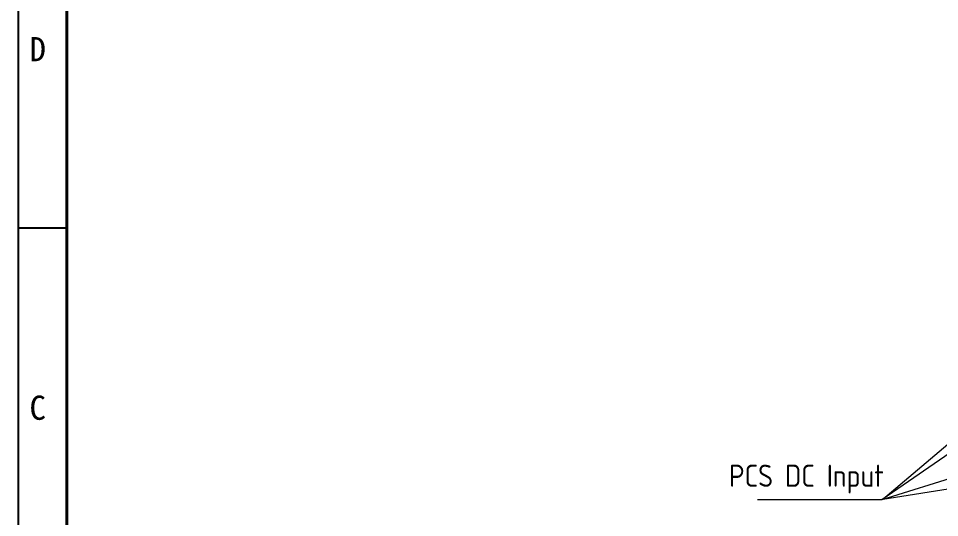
# Model space of a CAD drawing. Header units: millimetres. Extents: x 0 to 87554, y -20854 to 20404.
# Drawn here: x 0 to 6241, y -15496 to -12113 of the extents above; entities that cross this region are included whole.
import ezdxf

# ---------------------------------------------------------------- set-up
doc = ezdxf.new("R2010")
doc.units = ezdxf.units.MM
doc.layers.get('0').update_dxf_attribs({"lineweight": 15})
doc.layers.add('FORM', color=7, linetype='Continuous')
doc.layers.add('THICK', color=7, linetype='Continuous', lineweight=0)
doc.styles.add('GB', font='gbenor.shx', dxfattribs={"bigfont": 'gbcbig.shx'})
doc.styles.add('KEHUA', font='STFANGSO.TTF')
doc.styles.get("Standard").update_dxf_attribs({"font": 'isocp.shx', "width": 0.707, "bigfont": 'hztxt.shx'})
doc.dimstyles.new('DJ', dxfattribs={"dimtxt": 75, "dimasz": 75, "dimexe": 20, "dimexo": 0, "dimgap": 20, "dimtad": 1, "dimdec": 1, "dimtxsty": 'Standard', "dimcen": 10, "dimclrd": 95, "dimclre": 95, "dimclrt": 95, "dimadec": 0, "dimazin": 0, "dimtfac": 1, "dimtdec": 1, "dimtmove": 1, "dimatfit": 3, "dimfxl": 1, "dimlwd": 13, "dimlwe": 15, "dimarcsym": 0})

# ---------------------------------------------------------------- blocks, each defined once
blk = doc.blocks.new('WET5Y56YRFTWEDFWRW536T4TE4RWEFWE')
at = {"layer": 'FORM', "color": 4}
blk.add_line((150620.8, -48677.6), (150949.1, -48677.6), dxfattribs=at)
at = {"layer": 'FORM', "color": 6}
blk.add_lwpolyline([(150620.8, -36495.1), (178203.8, -36495.1), (178203.8, -56000.2), (150620.8, -56000.2)], close=True, dxfattribs=at)
at = {"layer": 'FORM', "color": 8, "lineweight": 40}
blk.add_lwpolyline([(150949.1, -55671.9), (177875.4, -55671.9), (177875.4, -36823.5), (150949.1, -36823.5)], close=True, dxfattribs=at)
at = {"layer": 'FORM', "color": 4, "style": 'KEHUA'}
for s, p in [('D', (150695.6, -47548.9)), ('C', (150695.6, -49978.8))]:
    blk.add_text(s, height=164.2, dxfattribs=at).set_placement(p)

msp = doc.modelspace()

# ---------------------------------------------------------------- block references
at = {"lineweight": -3}
msp.add_blockref('WET5Y56YRFTWEDFWRW536T4TE4RWEFWE', (-150620.774, 35145.742), dxfattribs=at)

# ---------------------------------------------------------------- texts
at = {"color": 1, "lineweight": 15, "insert": (5863.261, -15332.202), "char_height": 200, "width": 1072.03726, "attachment_point": 9, "style": 'GB'}
msp.add_mtext('{\\H0.75x;PCS DC Input }', dxfattribs=at)

# ---------------------------------------------------------------- leaders
at = {"layer": 'THICK', "lineweight": -3}
for points in [[(7313.883, -14141.244), (5857.209, -15371.993)], [(7366.137, -14334.234), (5849.769, -15374.322)], [(7358.159, -14902.06), (5849.769, -15374.322), (5007.078, -15374.322)], [(7366.137, -15134.883), (5857.209, -15371.993)]]:
    msp.add_leader(points, dimstyle='DJ', override={"dimtad": 0, "dimfxl": 1.25, "dimarcsym": 1}, dxfattribs=at)

doc.saveas('drawing.dxf')
